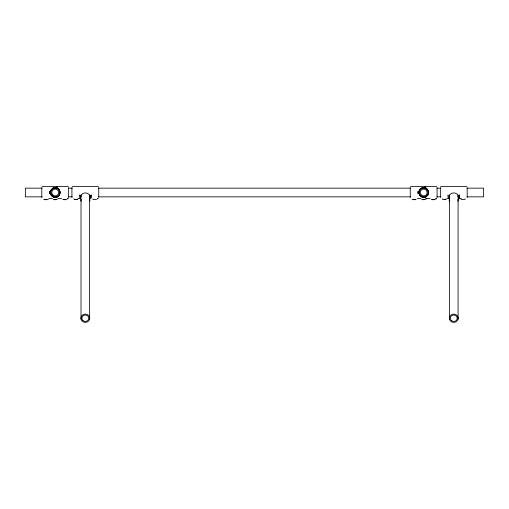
<?xml version="1.0" encoding="UTF-8"?>
<svg xmlns="http://www.w3.org/2000/svg" width="509" height="509" viewBox="0 0 509 509"><rect width="100%" height="100%" fill="white"/><g stroke="black" fill="none" stroke-linecap="round" stroke-linejoin="round"><path stroke-width="0.76" d="M91.003 195.774L91.054 195.023L90.958 198.427M459.347 196.239L459.5 195.023L459.398 198.427M81.02 194.998L81.026 319.162M89.635 319.162A4.416 4.148 0 0 0 84.03 314.269A4.416 4.148 0 0 0 82.324 321.281A4.416 4.148 0 0 0 89.635 319.162L89.641 194.998M91.054 197.645L91.054 195.023M449.466 194.998L449.466 319.162M458.081 319.162A4.416 4.148 0 0 0 452.469 314.269A4.416 4.148 0 0 0 450.77 321.281A4.416 4.148 0 0 0 458.081 319.162L458.081 194.998M459.493 197.645L459.5 195.023M426.326 198.02L426.287 199.044M418.023 191.562L417.991 193.235M49.589 191.479L49.602 193.566M418.035 191.479L418.042 193.566M49.647 191.212L49.615 193.643M48.33 199.178L49.341 198.402L52.567 198.389M458.647 200.253L458.851 199.91M436.315 198.548L435.825 199.019L436.467 198.472M89.819 195.895L89.342 196.531M458.265 195.895L457.788 196.531M97.327 198.994L97.766 198.459M90.068 200.444L89.361 201.259M458.514 200.444L457.807 201.259M68.021 198.465L67.474 198.879L68.021 198.472M67.474 198.879L67.869 198.548M435.914 198.879L436.461 198.465M76.42 199.598L76.974 199.261M444.866 199.598L445.42 199.261M97.722 198.497L98.148 198.376M53.381 187.955L51.212 189.672L50.353 191.899A3.487 2.462 -90 0 0 50.353 193.096L51.829 196.041L54.705 197.384A1.839 0.668 0 0 0 55.837 197.365L57.193 197.002L56.728 197.174M57.072 197.053L59.241 195.329L60.1 193.102A3.487 2.462 90 0 0 60.1 191.906L59.012 189.38L57.135 187.98M421.827 187.955L419.658 189.672L418.799 191.899A3.487 2.462 -90 0 0 418.799 193.096L420.275 196.041L423.151 197.384A1.839 0.668 0 0 0 424.283 197.365L425.632 197.002L425.174 197.174M425.511 197.053L427.681 195.329L428.54 193.102A3.487 2.462 90 0 0 428.54 191.906L427.458 189.38L425.575 187.98M78.78 198.472L78.946 198.395M417.418 198.51L421.013 198.389M78.71 198.44L80.397 198.389M447.156 198.44L448.836 198.389M42.139 186.612L68.314 186.612M72.24 186.612L98.422 186.612M410.578 186.612L436.76 186.612M440.686 186.612L466.861 186.612M42.152 188.152L25.45 188.152L25.45 196.849L42.152 196.849M52.491 188.152L58.058 188.152M68.397 188.152L72.373 188.152M98.619 188.152L410.763 188.152M421.045 188.152L426.587 188.152M436.868 188.152L440.826 188.152M466.938 188.152L483.55 188.152L483.55 196.849L466.938 196.849M53.693 196.429L53.273 196.429L54.787 196.429M55.666 196.429L57.18 196.429L56.76 196.429M423.233 196.429L421.719 196.429L422.279 196.429M425.333 196.429L424.315 196.429M68.397 196.849L72.373 196.849M98.619 196.849L410.763 196.849M436.868 196.849L440.826 196.849M57.886 198.389L61.64 198.605M425.569 198.389L430.086 198.605M458.717 198.389L460.365 198.434L460.734 198.968M43.774 199.375L47.7 199.375M53.267 199.375L57.186 199.375M62.753 199.375L66.679 199.375M412.22 199.375L416.146 199.375M421.706 199.375L425.632 199.375M431.199 199.375L435.119 199.375M44.601 199.7L46.873 199.7M54.247 199.7L56.206 199.7M63.733 199.7L65.699 199.7M413.047 199.7L415.312 199.7M422.686 199.7L424.652 199.7M432.179 199.7L434.139 199.7M424.92 186.911L425.32 187.019M56.474 186.911L56.881 187.019M425.021 186.937L425.473 187.064M56.575 186.937L57.027 187.064M422.082 197.142L421.732 197.008M53.636 197.142L53.299 197.015M74.708 199.273L75.287 199.604M449.74 201.259L449.033 200.444M81.3 201.259L80.587 200.444M449.638 196.398L449.186 195.71M81.192 196.398L80.746 195.71M448.054 195.373L448.047 194.979L448.054 197.645M79.614 195.373L79.608 194.979L79.608 197.645M467.192 187.592L467.192 197.409M440.355 187.592L440.355 197.409M437.085 187.592L437.085 197.409M410.254 187.592L410.254 197.409M98.746 187.592L98.746 197.409M71.915 187.592L71.915 197.409M68.645 187.592L68.645 197.409M41.808 187.592L41.808 197.409M446.189 198.803A1.966 0.674 0 0 1 446.17 199.146M445.96 199.305A1.966 0.674 0 0 1 443.492 199.573A1.966 0.674 0 0 1 442.397 198.771M449.657 200.043A4.905 4.613 0 0 1 450.567 194.05A4.905 4.613 0 0 1 457.012 194.069A4.905 4.613 0 0 1 457.871 200.075M465.169 198.803A1.966 0.674 0 0 1 463.973 199.585A1.966 0.674 0 0 1 461.542 199.28M461.358 199.114A1.966 0.674 0 0 1 461.377 198.771M77.75 198.803A1.966 0.674 0 0 1 77.724 199.146M77.521 199.305A1.966 0.674 0 0 1 75.046 199.573A1.966 0.674 0 0 1 73.958 198.771M81.211 200.043A4.905 4.613 0 0 1 82.121 194.05A4.905 4.613 0 0 1 88.566 194.069A4.905 4.613 0 0 1 89.431 200.075M96.494 199.305A1.966 0.674 0 0 1 93.096 199.28M92.912 199.114A1.966 0.674 0 0 1 92.854 198.943M61.112 198.402L61.112 198.402M451.438 320.606A3.436 3.226 0 0 0 457.12 318.958A3.436 3.226 0 0 0 452.762 315.154A3.436 3.226 0 0 0 451.438 320.606M420.854 196.525A4.905 4.905 0 0 0 428.559 192.924A4.905 4.905 0 0 0 421.592 188.056A4.905 4.905 0 0 0 420.854 196.525M420.663 195.742A4.416 4.416 0 0 0 427.974 193.484A4.416 4.416 0 0 0 422.368 188.279A4.416 4.416 0 0 0 420.663 195.742M421.331 195.017A3.436 3.436 0 0 0 427.019 193.267A3.436 3.436 0 0 0 422.655 189.221A3.436 3.436 0 0 0 421.331 195.017M52.414 196.525A4.905 4.905 0 0 0 60.119 192.924A4.905 4.905 0 0 0 53.152 188.056A4.905 4.905 0 0 0 52.414 196.525M82.992 320.606A3.436 3.226 0 0 0 88.681 318.958A3.436 3.226 0 0 0 84.316 315.154A3.436 3.226 0 0 0 82.992 320.606M52.223 195.742A4.416 4.416 0 0 0 59.534 193.484A4.416 4.416 0 0 0 53.922 188.279A4.416 4.416 0 0 0 52.223 195.742M52.891 195.017A3.436 3.436 0 0 0 58.573 193.267A3.436 3.436 0 0 0 54.215 189.221A3.436 3.436 0 0 0 52.891 195.017"/></g></svg>
